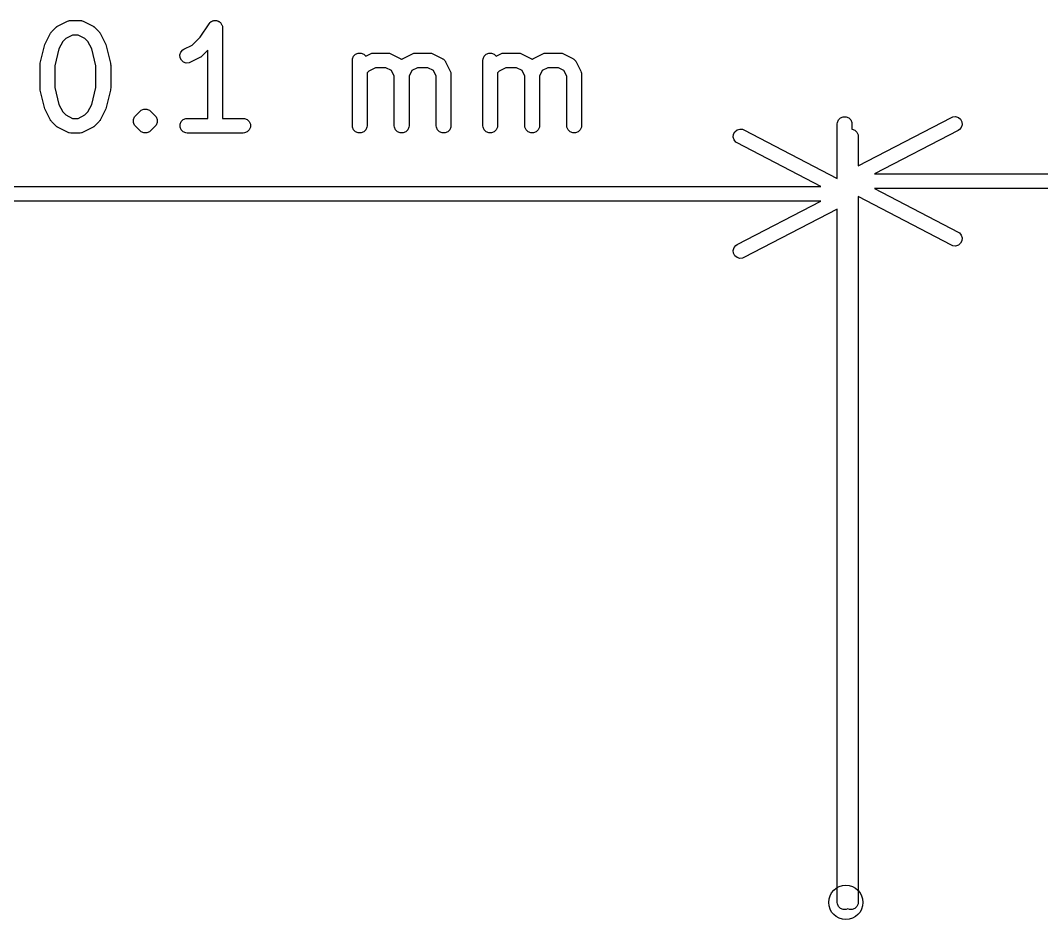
# Model space of a CAD drawing. Extents: x 3.23 to 7.52, y -5.63 to -2.96.
# Drawn here: x 4.1536 to 4.5643, y -3.3306 to -2.969 of the extents above; entities that cross this region are included whole.
import ezdxf

# ---------------------------------------------------------------- set-up
doc = ezdxf.new("R2010")
doc.units = 0
doc.header["$MEASUREMENT"] = 0
doc.layers.add('BLACK', color=7, linetype='CONTINUOUS')

msp = doc.modelspace()

# ---------------------------------------------------------------- linework, layer by layer
at = {"layer": 'BLACK', "linetype": 'CONTINUOUS'}
for p, q in [((4.16877, -2.97118), (4.17252, -2.96931)), ((4.17252, -2.96931), (4.17306, -2.9691)), ((4.17306, -2.9691), (4.17317, -2.96909)), ((4.17317, -2.96909), (4.17327, -2.96905)), ((4.17327, -2.96905), (4.17384, -2.96899)), ((4.17384, -2.96899), (4.17759, -2.96899)), ((4.17759, -2.96899), (4.17817, -2.96905)), ((4.17817, -2.96905), (4.17827, -2.96909)), ((4.17827, -2.96909), (4.17837, -2.9691)), ((4.17837, -2.9691), (4.17891, -2.96931)), ((4.17891, -2.96931), (4.18266, -2.97118)), ((4.23032, -2.96949), (4.23059, -2.96938)), ((4.23059, -2.96938), (4.23083, -2.96922)), ((4.23083, -2.96922), (4.23112, -2.96916)), ((4.23112, -2.96916), (4.23139, -2.96905)), ((4.23139, -2.96905), (4.23168, -2.96905)), ((4.23168, -2.96905), (4.23196, -2.96899)), ((4.23196, -2.96899), (4.23225, -2.96905)), ((4.23225, -2.96905), (4.23254, -2.96905)), ((4.23254, -2.96905), (4.23281, -2.96916)), ((4.23281, -2.96916), (4.23309, -2.96922)), ((4.23309, -2.96922), (4.23333, -2.96938)), ((4.23333, -2.96938), (4.2336, -2.96949)), ((4.16613, -2.97361), (4.16801, -2.97173)), ((4.16801, -2.97173), (4.16823, -2.97155)), ((4.16823, -2.97155), (4.16828, -2.97149)), ((4.16828, -2.97149), (4.16837, -2.97143)), ((4.16837, -2.97143), (4.16845, -2.97137)), ((4.16845, -2.97137), (4.16853, -2.97134)), ((4.16853, -2.97134), (4.16877, -2.97118)), ((4.18266, -2.97118), (4.18291, -2.97134)), ((4.18291, -2.97134), (4.18298, -2.97137)), ((4.18298, -2.97137), (4.18306, -2.97143)), ((4.18306, -2.97143), (4.18315, -2.97149)), ((4.18315, -2.97149), (4.1832, -2.97155)), ((4.1832, -2.97155), (4.18343, -2.97173)), ((4.18343, -2.97173), (4.18531, -2.97361)), ((4.22592, -2.97569), (4.22951, -2.97031)), ((4.22951, -2.97031), (4.22987, -2.96986)), ((4.22951, -2.97031), (4.22951, -2.97031)), ((4.22951, -2.97031), (4.22951, -2.97031)), ((4.22951, -2.97031), (4.22951, -2.97031)), ((4.22987, -2.96986), (4.23011, -2.9697)), ((4.23011, -2.9697), (4.23032, -2.96949)), ((4.2336, -2.96949), (4.23381, -2.9697)), ((4.23381, -2.9697), (4.23405, -2.96986)), ((4.23405, -2.96986), (4.23421, -2.9701)), ((4.23421, -2.9701), (4.23442, -2.97031)), ((4.23442, -2.97031), (4.23453, -2.97057)), ((4.23453, -2.97057), (4.23469, -2.97081)), ((4.23469, -2.97081), (4.23475, -2.9711)), ((4.23475, -2.9711), (4.23486, -2.97137)), ((4.23486, -2.97137), (4.23491, -2.97194)), ((4.23491, -2.97194), (4.23491, -2.97194)), ((4.23491, -2.97194), (4.23491, -2.97195)), ((4.23491, -2.97195), (4.23491, -2.97195)), ((4.23491, -2.97195), (4.23491, -3.00837)), ((4.1637, -2.97813), (4.16558, -2.97438)), ((4.16558, -2.97438), (4.16574, -2.97413)), ((4.16574, -2.97413), (4.16576, -2.97406)), ((4.16576, -2.97406), (4.16583, -2.97398)), ((4.16583, -2.97398), (4.16589, -2.97389)), ((4.16589, -2.97389), (4.16595, -2.97384)), ((4.16595, -2.97384), (4.16613, -2.97361)), ((4.17065, -2.97745), (4.16913, -2.98048)), ((4.17184, -2.97625), (4.17065, -2.97745)), ((4.17454, -2.9749), (4.17184, -2.97625)), ((4.1769, -2.9749), (4.17454, -2.9749)), ((4.17959, -2.97625), (4.1769, -2.9749)), ((4.18079, -2.97745), (4.17959, -2.97625)), ((4.18231, -2.98048), (4.18079, -2.97745)), ((4.18531, -2.97361), (4.18549, -2.97384)), ((4.18549, -2.97384), (4.18555, -2.97389)), ((4.18555, -2.97389), (4.18561, -2.97398)), ((4.18561, -2.97398), (4.18567, -2.97406)), ((4.18567, -2.97406), (4.1857, -2.97413)), ((4.1857, -2.97413), (4.18586, -2.97438)), ((4.18586, -2.97438), (4.18773, -2.97813)), ((4.22271, -2.97889), (4.22592, -2.97569)), ((4.16161, -2.98623), (4.16348, -2.97873)), ((4.16348, -2.97873), (4.1635, -2.97869)), ((4.1635, -2.97867), (4.16359, -2.97843)), ((4.1635, -2.97869), (4.1635, -2.97867)), ((4.16359, -2.97843), (4.16368, -2.97819)), ((4.16368, -2.97819), (4.16369, -2.97817)), ((4.16369, -2.97817), (4.1637, -2.97813)), ((4.16913, -2.98048), (4.16742, -2.98731)), ((4.18401, -2.98731), (4.18231, -2.98048)), ((4.18773, -2.97813), (4.18775, -2.97817)), ((4.18775, -2.97817), (4.18776, -2.97819)), ((4.18776, -2.97819), (4.18785, -2.97843)), ((4.18785, -2.97843), (4.18794, -2.97867)), ((4.18794, -2.97867), (4.18794, -2.97869)), ((4.18794, -2.97869), (4.18796, -2.97873)), ((4.18796, -2.97873), (4.18983, -2.98623)), ((4.21815, -2.98173), (4.2189, -2.98086)), ((4.2189, -2.98086), (4.21939, -2.98056)), ((4.21939, -2.98056), (4.22271, -2.97889)), ((4.22901, -2.98095), (4.22655, -2.98341)), ((4.22901, -3.00837), (4.22901, -2.98095)), ((4.21778, -2.98283), (4.21815, -2.98173)), ((4.21787, -2.98398), (4.21778, -2.98283)), ((4.21838, -2.98501), (4.21787, -2.98398)), ((4.21925, -2.98576), (4.21838, -2.98501)), ((4.22034, -2.98613), (4.21925, -2.98576)), ((4.22578, -2.98396), (4.22203, -2.98584)), ((4.22603, -2.98381), (4.22578, -2.98396)), ((4.2261, -2.98378), (4.22603, -2.98381)), ((4.22618, -2.98371), (4.2261, -2.98378)), ((4.22627, -2.98365), (4.22618, -2.98371)), ((4.22632, -2.9836), (4.22627, -2.98365)), ((4.22655, -2.98341), (4.22632, -2.9836)), ((4.28713, -2.98507), (4.28718, -2.98449)), ((4.28713, -3.01132), (4.28713, -2.98507)), ((4.28718, -2.98449), (4.28762, -2.98343)), ((4.28762, -2.98343), (4.28844, -2.98262)), ((4.28844, -2.98262), (4.2895, -2.98218)), ((4.2895, -2.98218), (4.29066, -2.98218)), ((4.29066, -2.98218), (4.29172, -2.98262)), ((4.29172, -2.98262), (4.29248, -2.98338)), ((4.29248, -2.98338), (4.29438, -2.98243)), ((4.29438, -2.98243), (4.29492, -2.98222)), ((4.29492, -2.98222), (4.29503, -2.98222)), ((4.29503, -2.98222), (4.29513, -2.98218)), ((4.29513, -2.98218), (4.2957, -2.98212)), ((4.2957, -2.98212), (4.30133, -2.98212)), ((4.30133, -2.98212), (4.3019, -2.98218)), ((4.3019, -2.98218), (4.302, -2.98222)), ((4.302, -2.98222), (4.30211, -2.98222)), ((4.30211, -2.98222), (4.30265, -2.98243)), ((4.30265, -2.98243), (4.3064, -2.9843)), ((4.3064, -2.9843), (4.30649, -2.98437)), ((4.30649, -2.98437), (4.30654, -2.98438)), ((4.30654, -2.98438), (4.3066, -2.98443)), ((4.3066, -2.98443), (4.30689, -2.98461)), ((4.30689, -2.98461), (4.30695, -2.98469)), ((4.30695, -2.98469), (4.30702, -2.98461)), ((4.30702, -2.98461), (4.30731, -2.98443)), ((4.30731, -2.98443), (4.30737, -2.98438)), ((4.30737, -2.98438), (4.30741, -2.98437)), ((4.30741, -2.98437), (4.30751, -2.9843)), ((4.30751, -2.9843), (4.31126, -2.98243)), ((4.31126, -2.98243), (4.3118, -2.98222)), ((4.3118, -2.98222), (4.3119, -2.98222)), ((4.3119, -2.98222), (4.312, -2.98218)), ((4.312, -2.98218), (4.31258, -2.98212)), ((4.31258, -2.98212), (4.3182, -2.98212)), ((4.3182, -2.98212), (4.31878, -2.98218)), ((4.31878, -2.98218), (4.31888, -2.98222)), ((4.31888, -2.98222), (4.31898, -2.98222)), ((4.31898, -2.98222), (4.31952, -2.98243)), ((4.31952, -2.98243), (4.32327, -2.9843)), ((4.32327, -2.9843), (4.32337, -2.98437)), ((4.32337, -2.98437), (4.32341, -2.98438)), ((4.32341, -2.98438), (4.32347, -2.98443)), ((4.32347, -2.98443), (4.32376, -2.98461)), ((4.32376, -2.98461), (4.324, -2.98489)), ((4.324, -2.98489), (4.32428, -2.98514)), ((4.32428, -2.98514), (4.32447, -2.98543)), ((4.32447, -2.98543), (4.32452, -2.98548)), ((4.32452, -2.98548), (4.32453, -2.98553)), ((4.32453, -2.98553), (4.32459, -2.98563)), ((4.32459, -2.98563), (4.32647, -2.98937)), ((4.33962, -2.98507), (4.33968, -2.98449)), ((4.33962, -3.01132), (4.33962, -2.98507)), ((4.33968, -2.98449), (4.34012, -2.98343)), ((4.34012, -2.98343), (4.34093, -2.98262)), ((4.34093, -2.98262), (4.342, -2.98218)), ((4.342, -2.98218), (4.34315, -2.98218)), ((4.34315, -2.98218), (4.34421, -2.98262)), ((4.34421, -2.98262), (4.34498, -2.98338)), ((4.34498, -2.98338), (4.34688, -2.98243)), ((4.34688, -2.98243), (4.34742, -2.98222)), ((4.34742, -2.98222), (4.34752, -2.98222)), ((4.34752, -2.98222), (4.34762, -2.98218)), ((4.34762, -2.98218), (4.3482, -2.98212)), ((4.3482, -2.98212), (4.35382, -2.98212)), ((4.35382, -2.98212), (4.3544, -2.98218)), ((4.3544, -2.98218), (4.3545, -2.98222)), ((4.3545, -2.98222), (4.3546, -2.98222)), ((4.3546, -2.98222), (4.35514, -2.98243)), ((4.35514, -2.98243), (4.35889, -2.9843)), ((4.35889, -2.9843), (4.35899, -2.98437)), ((4.35899, -2.98437), (4.35903, -2.98438)), ((4.35903, -2.98438), (4.35909, -2.98443)), ((4.35909, -2.98443), (4.35938, -2.98461)), ((4.35938, -2.98461), (4.35945, -2.98469)), ((4.35945, -2.98469), (4.35951, -2.98461)), ((4.35951, -2.98461), (4.3598, -2.98443)), ((4.3598, -2.98443), (4.35986, -2.98438)), ((4.35986, -2.98438), (4.3599, -2.98437)), ((4.3599, -2.98437), (4.36, -2.9843)), ((4.36, -2.9843), (4.36375, -2.98243)), ((4.36375, -2.98243), (4.36429, -2.98222)), ((4.36429, -2.98222), (4.3644, -2.98222)), ((4.3644, -2.98222), (4.36449, -2.98218)), ((4.36449, -2.98218), (4.36507, -2.98212)), ((4.36507, -2.98212), (4.37069, -2.98212)), ((4.37069, -2.98212), (4.37127, -2.98218)), ((4.37127, -2.98218), (4.37137, -2.98222)), ((4.37137, -2.98222), (4.37147, -2.98222)), ((4.37147, -2.98222), (4.37202, -2.98243)), ((4.37202, -2.98243), (4.37576, -2.9843)), ((4.37576, -2.9843), (4.37586, -2.98437)), ((4.37586, -2.98437), (4.37591, -2.98438)), ((4.37591, -2.98438), (4.37596, -2.98443)), ((4.37596, -2.98443), (4.37625, -2.98461)), ((4.37625, -2.98461), (4.3765, -2.98489)), ((4.3765, -2.98489), (4.37678, -2.98514)), ((4.37678, -2.98514), (4.37696, -2.98543)), ((4.37696, -2.98543), (4.37701, -2.98548)), ((4.37701, -2.98548), (4.37702, -2.98553)), ((4.37702, -2.98553), (4.37709, -2.98563)), ((4.37709, -2.98563), (4.37896, -2.98937)), ((4.16152, -2.9868), (4.16155, -2.98659)), ((4.16153, -2.98685), (4.16152, -2.9868)), ((4.16152, -2.98695), (4.16153, -2.98685)), ((4.16152, -2.99632), (4.16152, -2.98695)), ((4.16155, -2.98659), (4.16157, -2.98637)), ((4.16157, -2.98637), (4.16159, -2.98633)), ((4.16159, -2.98633), (4.16161, -2.98623)), ((4.16742, -2.98731), (4.16742, -2.99596)), ((4.18401, -2.99596), (4.18401, -2.98731)), ((4.18983, -2.98623), (4.18985, -2.98633)), ((4.18985, -2.98633), (4.18986, -2.98637)), ((4.18986, -2.98637), (4.18989, -2.98659)), ((4.18989, -2.98659), (4.18992, -2.9868)), ((4.18992, -2.9868), (4.18991, -2.98685)), ((4.18991, -2.98685), (4.18992, -2.98695)), ((4.18992, -2.98695), (4.18992, -2.99632)), ((4.22149, -2.98604), (4.22034, -2.98613)), ((4.22203, -2.98584), (4.22149, -2.98604)), ((4.2937, -2.98937), (4.29303, -2.99004)), ((4.2964, -2.98802), (4.2937, -2.98937)), ((4.30063, -2.98802), (4.2964, -2.98802)), ((4.30288, -2.98915), (4.30063, -2.98802)), ((4.304, -2.99139), (4.30288, -2.98915)), ((4.31103, -2.98915), (4.30991, -2.99139)), ((4.31327, -2.98802), (4.31103, -2.98915)), ((4.3175, -2.98802), (4.31327, -2.98802)), ((4.31975, -2.98915), (4.3175, -2.98802)), ((4.32087, -2.99139), (4.31975, -2.98915)), ((4.32647, -2.98937), (4.32667, -2.98992)), ((4.32667, -2.98992), (4.32668, -2.99002)), ((4.3462, -2.98937), (4.34553, -2.99004)), ((4.34889, -2.98802), (4.3462, -2.98937)), ((4.35312, -2.98802), (4.34889, -2.98802)), ((4.35537, -2.98915), (4.35312, -2.98802)), ((4.35649, -2.99139), (4.35537, -2.98915)), ((4.36352, -2.98915), (4.3624, -2.99139)), ((4.36577, -2.98802), (4.36352, -2.98915)), ((4.37, -2.98802), (4.36577, -2.98802)), ((4.37224, -2.98915), (4.37, -2.98802)), ((4.37337, -2.99139), (4.37224, -2.98915)), ((4.37896, -2.98937), (4.37917, -2.98992)), ((4.37917, -2.98992), (4.37917, -2.99002)), ((4.29303, -2.99004), (4.29303, -3.01132)), ((4.304, -3.01132), (4.304, -2.99139)), ((4.30991, -2.99139), (4.30991, -3.01132)), ((4.32087, -3.01132), (4.32087, -2.99139)), ((4.32668, -2.99002), (4.32672, -2.99012)), ((4.32672, -2.99012), (4.32678, -2.9907)), ((4.32678, -2.9907), (4.32678, -3.01132)), ((4.34553, -2.99004), (4.34553, -3.01132)), ((4.35649, -3.01132), (4.35649, -2.99139)), ((4.3624, -2.99139), (4.3624, -3.01132)), ((4.37337, -3.01132), (4.37337, -2.99139)), ((4.37917, -2.99002), (4.37922, -2.99012)), ((4.37922, -2.99012), (4.37927, -2.9907)), ((4.37927, -2.9907), (4.37927, -3.01132)), ((4.16153, -2.99642), (4.16152, -2.99632)), ((4.16152, -2.99646), (4.16153, -2.99642)), ((4.16155, -2.99668), (4.16152, -2.99646)), ((4.16157, -2.9969), (4.16155, -2.99668)), ((4.16159, -2.99694), (4.16157, -2.9969)), ((4.16161, -2.99704), (4.16159, -2.99694)), ((4.16348, -3.00453), (4.16161, -2.99704)), ((4.16742, -2.99596), (4.16913, -3.00279)), ((4.18231, -3.00279), (4.18401, -2.99596)), ((4.18983, -2.99704), (4.18796, -3.00453)), ((4.18985, -2.99694), (4.18983, -2.99704)), ((4.18986, -2.9969), (4.18985, -2.99694)), ((4.18989, -2.99668), (4.18986, -2.9969)), ((4.18992, -2.99646), (4.18989, -2.99668)), ((4.18992, -2.99632), (4.18991, -2.99642)), ((4.18991, -2.99642), (4.18992, -2.99646)), ((4.1635, -3.00458), (4.16348, -3.00453)), ((4.1635, -3.0046), (4.1635, -3.00458)), ((4.16359, -3.00484), (4.1635, -3.0046)), ((4.16368, -3.00508), (4.16359, -3.00484)), ((4.16369, -3.0051), (4.16368, -3.00508)), ((4.1637, -3.00514), (4.16369, -3.0051)), ((4.16558, -3.00889), (4.1637, -3.00514)), ((4.16913, -3.00279), (4.17065, -3.00582)), ((4.17065, -3.00582), (4.17184, -3.00702)), ((4.17959, -3.00702), (4.18079, -3.00582)), ((4.18079, -3.00582), (4.18231, -3.00279)), ((4.18773, -3.00514), (4.18586, -3.00889)), ((4.18775, -3.0051), (4.18773, -3.00514)), ((4.18776, -3.00508), (4.18775, -3.0051)), ((4.18785, -3.00484), (4.18776, -3.00508)), ((4.18794, -3.0046), (4.18785, -3.00484)), ((4.18796, -3.00453), (4.18794, -3.00458)), ((4.18794, -3.00458), (4.18794, -3.0046)), ((4.19988, -3.00736), (4.20175, -3.00548)), ((4.20175, -3.00548), (4.2022, -3.00511)), ((4.2022, -3.00511), (4.20292, -3.00481)), ((4.2022, -3.00511), (4.2022, -3.00511)), ((4.20292, -3.00481), (4.20326, -3.00467)), ((4.20326, -3.00467), (4.20442, -3.00467)), ((4.20442, -3.00467), (4.20442, -3.00467)), ((4.20442, -3.00467), (4.20476, -3.00481)), ((4.20476, -3.00481), (4.20548, -3.00511)), ((4.20548, -3.00511), (4.20548, -3.00511)), ((4.20548, -3.00511), (4.20593, -3.00548)), ((4.20593, -3.00548), (4.2078, -3.00736)), ((4.16574, -3.00914), (4.16558, -3.00889)), ((4.16576, -3.00921), (4.16574, -3.00914)), ((4.16583, -3.00929), (4.16576, -3.00921)), ((4.16589, -3.00938), (4.16583, -3.00929)), ((4.16595, -3.00943), (4.16589, -3.00938)), ((4.16613, -3.00966), (4.16595, -3.00943)), ((4.16801, -3.01153), (4.16613, -3.00966)), ((4.17184, -3.00702), (4.17454, -3.00837)), ((4.17454, -3.00837), (4.1769, -3.00837)), ((4.1769, -3.00837), (4.17959, -3.00702)), ((4.18531, -3.00966), (4.18343, -3.01153)), ((4.18549, -3.00943), (4.18531, -3.00966)), ((4.18555, -3.00938), (4.18549, -3.00943)), ((4.18561, -3.00929), (4.18555, -3.00938)), ((4.18567, -3.00921), (4.18561, -3.00929)), ((4.1857, -3.00914), (4.18567, -3.00921)), ((4.18586, -3.00889), (4.1857, -3.00914)), ((4.19907, -3.00887), (4.19951, -3.0078)), ((4.19907, -3.01002), (4.19907, -3.00887)), ((4.19927, -3.0105), (4.19907, -3.01002)), ((4.19951, -3.0078), (4.19988, -3.00736)), ((4.2078, -3.00736), (4.20817, -3.0078)), ((4.20817, -3.0078), (4.20861, -3.00886)), ((4.20861, -3.01002), (4.20817, -3.01108)), ((4.20861, -3.00886), (4.20861, -3.00887)), ((4.20861, -3.00887), (4.20861, -3.01002)), ((4.21782, -3.01074), (4.21826, -3.00968)), ((4.21826, -3.00968), (4.21907, -3.00886)), ((4.21907, -3.00886), (4.22014, -3.00842)), ((4.22014, -3.00842), (4.22071, -3.00837)), ((4.22071, -3.00837), (4.22901, -3.00837)), ((4.23491, -3.00837), (4.24321, -3.00837)), ((4.24321, -3.00837), (4.24379, -3.00842)), ((4.24379, -3.00842), (4.24485, -3.00886)), ((4.24485, -3.00886), (4.24567, -3.00968)), ((4.24567, -3.00968), (4.24611, -3.01074)), ((4.48215, -3.0106), (4.4822, -3.01002)), ((4.4822, -3.01002), (4.48264, -3.00896)), ((4.48264, -3.00896), (4.48346, -3.00814)), ((4.48346, -3.00814), (4.48452, -3.0077)), ((4.48452, -3.0077), (4.48568, -3.0077)), ((4.48568, -3.0077), (4.48674, -3.00814)), ((4.48674, -3.00814), (4.48755, -3.00896)), ((4.48755, -3.00896), (4.488, -3.01002)), ((4.488, -3.01002), (4.48805, -3.0106)), ((4.49055, -3.02752), (4.52809, -3.00798)), ((4.52809, -3.00798), (4.52862, -3.00776)), ((4.52862, -3.00776), (4.52977, -3.00766)), ((4.52977, -3.00766), (4.53087, -3.00801)), ((4.53087, -3.00801), (4.53175, -3.00875)), ((4.53175, -3.00875), (4.53228, -3.00977)), ((4.53228, -3.00977), (4.53239, -3.01092)), ((4.16823, -3.01172), (4.16801, -3.01153)), ((4.16828, -3.01178), (4.16823, -3.01172)), ((4.16837, -3.01183), (4.16828, -3.01178)), ((4.16845, -3.0119), (4.16837, -3.01183)), ((4.16853, -3.01193), (4.16845, -3.0119)), ((4.16877, -3.01208), (4.16853, -3.01193)), ((4.17252, -3.01396), (4.16877, -3.01208)), ((4.17306, -3.01417), (4.17252, -3.01396)), ((4.17317, -3.01417), (4.17306, -3.01417)), ((4.17327, -3.01421), (4.17317, -3.01417)), ((4.17384, -3.01427), (4.17327, -3.01421)), ((4.17759, -3.01427), (4.17384, -3.01427)), ((4.17817, -3.01421), (4.17759, -3.01427)), ((4.17827, -3.01417), (4.17817, -3.01421)), ((4.17837, -3.01417), (4.17827, -3.01417)), ((4.17891, -3.01396), (4.17837, -3.01417)), ((4.18266, -3.01208), (4.17891, -3.01396)), ((4.18291, -3.01193), (4.18266, -3.01208)), ((4.18298, -3.0119), (4.18291, -3.01193)), ((4.18306, -3.01183), (4.18298, -3.0119)), ((4.18315, -3.01178), (4.18306, -3.01183)), ((4.1832, -3.01172), (4.18315, -3.01178)), ((4.18343, -3.01153), (4.1832, -3.01172)), ((4.19951, -3.01108), (4.19927, -3.0105)), ((4.19988, -3.01153), (4.19951, -3.01108)), ((4.20175, -3.01341), (4.19988, -3.01153)), ((4.2022, -3.01377), (4.20175, -3.01341)), ((4.20326, -3.01421), (4.2022, -3.01377)), ((4.20442, -3.01421), (4.20326, -3.01421)), ((4.20326, -3.01421), (4.20326, -3.01421)), ((4.20548, -3.01377), (4.20442, -3.01421)), ((4.20442, -3.01421), (4.20442, -3.01421)), ((4.20593, -3.01341), (4.20548, -3.01377)), ((4.2078, -3.01153), (4.20593, -3.01341)), ((4.20817, -3.01108), (4.2078, -3.01153)), ((4.21782, -3.01189), (4.21782, -3.01074)), ((4.21826, -3.01296), (4.21782, -3.01189)), ((4.21907, -3.01377), (4.21826, -3.01296)), ((4.22014, -3.01421), (4.21907, -3.01377)), ((4.22071, -3.01427), (4.22014, -3.01421)), ((4.24321, -3.01427), (4.22071, -3.01427)), ((4.24379, -3.01421), (4.24321, -3.01427)), ((4.24485, -3.01377), (4.24379, -3.01421)), ((4.24567, -3.01296), (4.24485, -3.01377)), ((4.24611, -3.01189), (4.24567, -3.01296)), ((4.24611, -3.01074), (4.24611, -3.01189)), ((4.28718, -3.01189), (4.28713, -3.01132)), ((4.28762, -3.01296), (4.28718, -3.01189)), ((4.28844, -3.01377), (4.28762, -3.01296)), ((4.2895, -3.01421), (4.28844, -3.01377)), ((4.29066, -3.01421), (4.2895, -3.01421)), ((4.29172, -3.01377), (4.29066, -3.01421)), ((4.29253, -3.01296), (4.29172, -3.01377)), ((4.29298, -3.01189), (4.29253, -3.01296)), ((4.29303, -3.01132), (4.29298, -3.01189)), ((4.30406, -3.01189), (4.304, -3.01132)), ((4.3045, -3.01296), (4.30406, -3.01189)), ((4.30531, -3.01377), (4.3045, -3.01296)), ((4.30638, -3.01421), (4.30531, -3.01377)), ((4.30753, -3.01421), (4.30638, -3.01421)), ((4.30859, -3.01377), (4.30753, -3.01421)), ((4.30941, -3.01296), (4.30859, -3.01377)), ((4.30985, -3.01189), (4.30941, -3.01296)), ((4.30991, -3.01132), (4.30985, -3.01189)), ((4.32093, -3.01189), (4.32087, -3.01132)), ((4.32137, -3.01296), (4.32093, -3.01189)), ((4.32219, -3.01377), (4.32137, -3.01296)), ((4.32325, -3.01421), (4.32219, -3.01377)), ((4.3244, -3.01421), (4.32325, -3.01421)), ((4.32547, -3.01377), (4.3244, -3.01421)), ((4.32628, -3.01296), (4.32547, -3.01377)), ((4.32672, -3.01189), (4.32628, -3.01296)), ((4.32678, -3.01132), (4.32672, -3.01189)), ((4.33968, -3.01189), (4.33962, -3.01132)), ((4.34012, -3.01296), (4.33968, -3.01189)), ((4.34093, -3.01377), (4.34012, -3.01296)), ((4.342, -3.01421), (4.34093, -3.01377)), ((4.34315, -3.01421), (4.342, -3.01421)), ((4.34421, -3.01377), (4.34315, -3.01421)), ((4.34503, -3.01296), (4.34421, -3.01377)), ((4.34547, -3.01189), (4.34503, -3.01296)), ((4.34553, -3.01132), (4.34547, -3.01189)), ((4.35655, -3.01189), (4.35649, -3.01132)), ((4.35699, -3.01296), (4.35655, -3.01189)), ((4.35781, -3.01377), (4.35699, -3.01296)), ((4.35887, -3.01421), (4.35781, -3.01377)), ((4.36002, -3.01421), (4.35887, -3.01421)), ((4.36109, -3.01377), (4.36002, -3.01421)), ((4.3619, -3.01296), (4.36109, -3.01377)), ((4.36234, -3.01189), (4.3619, -3.01296)), ((4.3624, -3.01132), (4.36234, -3.01189)), ((4.37342, -3.01189), (4.37337, -3.01132)), ((4.37386, -3.01296), (4.37342, -3.01189)), ((4.37468, -3.01377), (4.37386, -3.01296)), ((4.37574, -3.01421), (4.37468, -3.01377)), ((4.3769, -3.01421), (4.37574, -3.01421)), ((4.37796, -3.01377), (4.3769, -3.01421)), ((4.37877, -3.01296), (4.37796, -3.01377)), ((4.37922, -3.01189), (4.37877, -3.01296)), ((4.37927, -3.01132), (4.37922, -3.01189)), ((4.44041, -3.01477), (4.44095, -3.01375)), ((4.44095, -3.01375), (4.44183, -3.01301)), ((4.44183, -3.01301), (4.44293, -3.01266)), ((4.44293, -3.01266), (4.44408, -3.01276)), ((4.44408, -3.01276), (4.44461, -3.01298)), ((4.44461, -3.01298), (4.48215, -3.03252)), ((4.48215, -3.03252), (4.48215, -3.0106)), ((4.48805, -3.0106), (4.48805, -3.0127)), ((4.48805, -3.0127), (4.48818, -3.0127)), ((4.48818, -3.0127), (4.48924, -3.01314)), ((4.48924, -3.01314), (4.49005, -3.01396)), ((4.49005, -3.01396), (4.4905, -3.01502)), ((4.53081, -3.01322), (4.49717, -3.03073)), ((4.5313, -3.0129), (4.53081, -3.01322)), ((4.53204, -3.01202), (4.5313, -3.0129)), ((4.53239, -3.01092), (4.53204, -3.01202)), ((4.44031, -3.01592), (4.44041, -3.01477)), ((4.44066, -3.01702), (4.44031, -3.01592)), ((4.4414, -3.0179), (4.44066, -3.01702)), ((4.44189, -3.01822), (4.4414, -3.0179)), ((4.47553, -3.03573), (4.44189, -3.01822)), ((4.4905, -3.01502), (4.49055, -3.0156)), ((4.49055, -3.0156), (4.49055, -3.02752)), ((4.49717, -3.03073), (6.63303, -3.03073)), ((3.78967, -3.03573), (4.47553, -3.03573)), ((6.63303, -3.03664), (4.49717, -3.03664)), ((4.49717, -3.03664), (4.53081, -3.05416)), ((4.47553, -3.04164), (3.78967, -3.04164)), ((4.44189, -3.05916), (4.47553, -3.04164)), ((4.52809, -3.05939), (4.49055, -3.03985)), ((4.49055, -3.03985), (4.49055, -3.32369)), ((4.48215, -3.04485), (4.44461, -3.06439)), ((4.48215, -3.32369), (4.48215, -3.04485)), ((4.53081, -3.05416), (4.5313, -3.05447)), ((4.5313, -3.05447), (4.53204, -3.05535)), ((4.53204, -3.05535), (4.53239, -3.05645)), ((4.44066, -3.06035), (4.4414, -3.05947)), ((4.4414, -3.05947), (4.44189, -3.05916)), ((4.52862, -3.05961), (4.52809, -3.05939)), ((4.52977, -3.05971), (4.52862, -3.05961)), ((4.53087, -3.05936), (4.52977, -3.05971)), ((4.53175, -3.05862), (4.53087, -3.05936)), ((4.53228, -3.0576), (4.53175, -3.05862)), ((4.53239, -3.05645), (4.53228, -3.0576)), ((4.44031, -3.06145), (4.44066, -3.06035)), ((4.44041, -3.0626), (4.44031, -3.06145)), ((4.44095, -3.06362), (4.44041, -3.0626)), ((4.44183, -3.06436), (4.44095, -3.06362)), ((4.44293, -3.06471), (4.44183, -3.06436)), ((4.44408, -3.06461), (4.44293, -3.06471)), ((4.44461, -3.06439), (4.44408, -3.06461)), ((4.4822, -3.32426), (4.48215, -3.32369)), ((4.48264, -3.32533), (4.4822, -3.32426)), ((4.48346, -3.32614), (4.48264, -3.32533)), ((4.48452, -3.32658), (4.48346, -3.32614)), ((4.48568, -3.32658), (4.48452, -3.32658)), ((4.48635, -3.3263), (4.48568, -3.32658)), ((4.48702, -3.32658), (4.48635, -3.3263)), ((4.48818, -3.32658), (4.48702, -3.32658)), ((4.48924, -3.32614), (4.48818, -3.32658)), ((4.49005, -3.32533), (4.48924, -3.32614)), ((4.4905, -3.32426), (4.49005, -3.32533)), ((4.49055, -3.32369), (4.4905, -3.32426))]:
    msp.add_line(p, q, dxfattribs=at)
at = {"layer": 'BLACK'}
msp.add_circle((4.48561, -3.32369), 0.00689, dxfattribs=at)
msp.add_circle((4.48561, -3.32369), 0.00689, dxfattribs=at)

doc.saveas('drawing.dxf')
